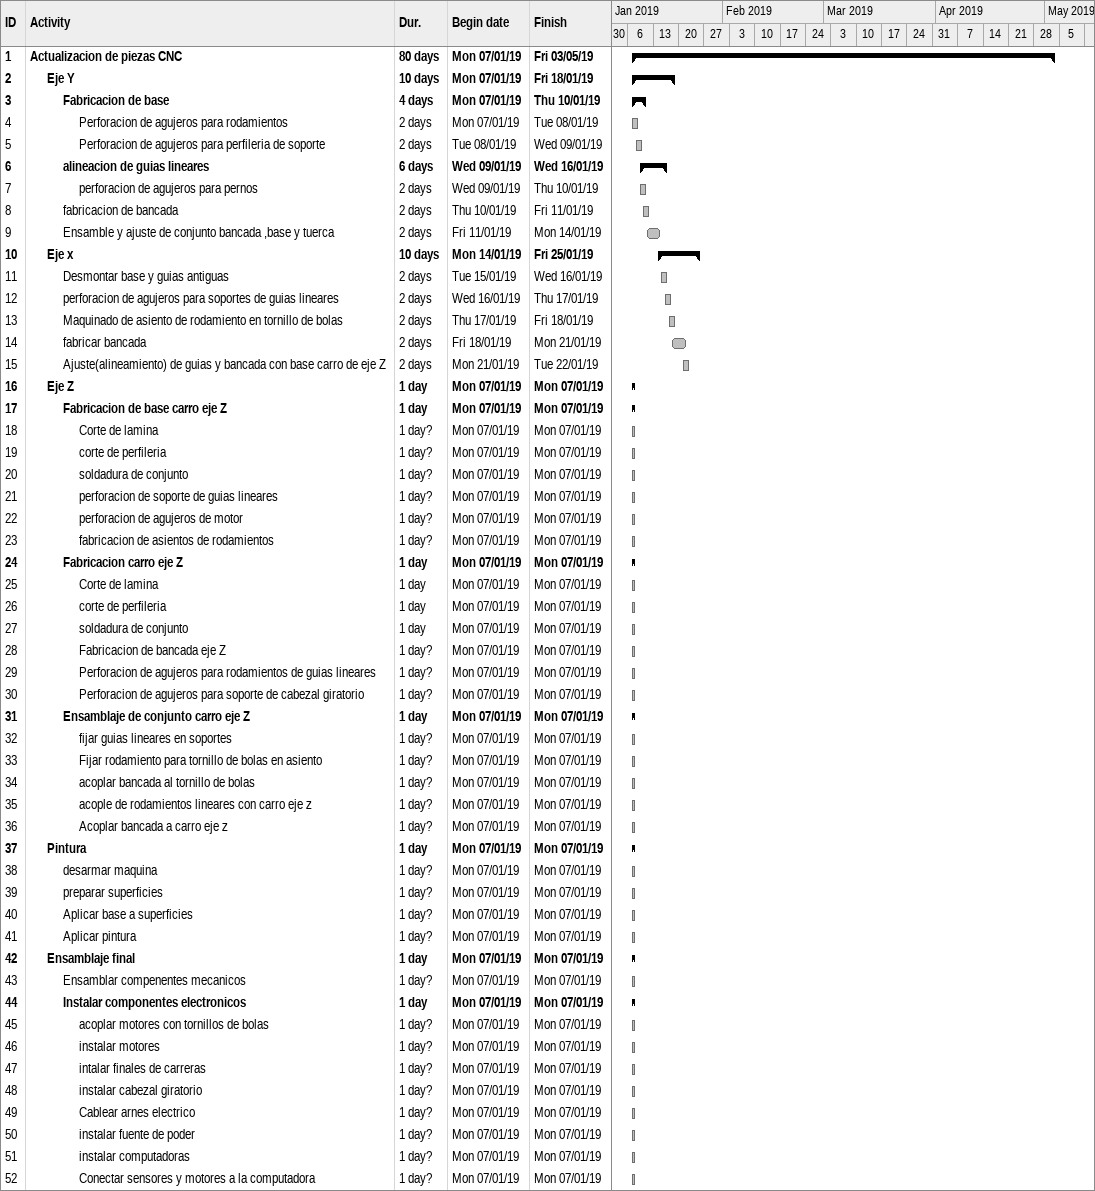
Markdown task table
| ID | Level | Task | Duration | Start | Finish |
|---|---|---|---|---|---|
| 1 | 1 | **Actualizacion de piezas CNC** | 80d | 2019-01-07 | 2019-05-03 |
| 2 | 2 | **Eje Y** | 10d | 2019-01-07 | 2019-01-18 |
| 3 | 3 | **Fabricacion de base** | 4d | 2019-01-07 | 2019-01-10 |
| 4 | 4 | Perforacion de agujeros para rodamientos | 2d | 2019-01-07 | 2019-01-08 |
| 5 | 4 | Perforacion de agujeros para perfileria de soporte | 2d | 2019-01-08 | 2019-01-09 |
| 6 | 3 | **alineacion de guias lineares** | 6d | 2019-01-09 | 2019-01-16 |
| 7 | 4 | perforacion de agujeros para pernos | 2d | 2019-01-09 | 2019-01-10 |
| 8 | 3 | fabricacion de bancada | 2d | 2019-01-10 | 2019-01-11 |
| 9 | 3 | Ensamble y ajuste de conjunto bancada ,base y tuerca | 2d | 2019-01-11 | 2019-01-14 |
| 10 | 2 | **Eje x** | 10d | 2019-01-14 | 2019-01-25 |
| 11 | 3 | Desmontar base y guias antiguas | 2d | 2019-01-15 | 2019-01-16 |
| 12 | 3 | perforacion de agujeros para soportes de guias lineares | 2d | 2019-01-16 | 2019-01-17 |
| 13 | 3 | Maquinado de asiento de rodamiento en tornillo de bolas | 2d | 2019-01-17 | 2019-01-18 |
| 14 | 3 | fabricar bancada | 2d | 2019-01-18 | 2019-01-21 |
| 15 | 3 | Ajuste(alineamiento) de guias y bancada con base carro de eje Z | 2d | 2019-01-21 | 2019-01-22 |
| 16 | 2 | **Eje Z** | 1d | 2019-01-07 | 2019-01-07 |
| 17 | 3 | **Fabricacion de base carro eje Z** | 1d | 2019-01-07 | 2019-01-07 |
| 18 | 4 | Corte de lamina | 1d? | 2019-01-07 | 2019-01-07 |
| 19 | 4 | corte de perfileria | 1d? | 2019-01-07 | 2019-01-07 |
| 20 | 4 | soldadura de conjunto | 1d? | 2019-01-07 | 2019-01-07 |
| 21 | 4 | perforacion de soporte de guias lineares | 1d? | 2019-01-07 | 2019-01-07 |
| 22 | 4 | perforacion de agujeros de motor | 1d? | 2019-01-07 | 2019-01-07 |
| 23 | 4 | fabricacion de asientos de rodamientos | 1d? | 2019-01-07 | 2019-01-07 |
| 24 | 3 | **Fabricacion carro eje Z** | 1d | 2019-01-07 | 2019-01-07 |
| 25 | 4 | Corte de lamina | 1d | 2019-01-07 | 2019-01-07 |
| 26 | 4 | corte de perfileria | 1d | 2019-01-07 | 2019-01-07 |
| 27 | 4 | soldadura de conjunto | 1d | 2019-01-07 | 2019-01-07 |
| 28 | 4 | Fabricacion de bancada eje Z | 1d? | 2019-01-07 | 2019-01-07 |
| 29 | 4 | Perforacion de agujeros para rodamientos de guias lineares | 1d? | 2019-01-07 | 2019-01-07 |
| 30 | 4 | Perforacion de agujeros para soporte de cabezal giratorio | 1d? | 2019-01-07 | 2019-01-07 |
| 31 | 3 | **Ensamblaje de conjunto carro eje Z** | 1d | 2019-01-07 | 2019-01-07 |
| 32 | 4 | fijar guias lineares en soportes | 1d? | 2019-01-07 | 2019-01-07 |
| 33 | 4 | Fijar rodamiento para tornillo de bolas en asiento | 1d? | 2019-01-07 | 2019-01-07 |
| 34 | 4 | acoplar bancada al tornillo de bolas | 1d? | 2019-01-07 | 2019-01-07 |
| 35 | 4 | acople de rodamientos lineares con carro eje z | 1d? | 2019-01-07 | 2019-01-07 |
| 36 | 4 | Acoplar bancada a carro eje z | 1d? | 2019-01-07 | 2019-01-07 |
| 37 | 2 | **Pintura** | 1d | 2019-01-07 | 2019-01-07 |
| 38 | 3 | desarmar maquina | 1d? | 2019-01-07 | 2019-01-07 |
| 39 | 3 | preparar superficies | 1d? | 2019-01-07 | 2019-01-07 |
| 40 | 3 | Aplicar base a superficies | 1d? | 2019-01-07 | 2019-01-07 |
| 41 | 3 | Aplicar pintura | 1d? | 2019-01-07 | 2019-01-07 |
| 42 | 2 | **Ensamblaje final** | 1d | 2019-01-07 | 2019-01-07 |
| 43 | 3 | Ensamblar compenentes mecanicos | 1d? | 2019-01-07 | 2019-01-07 |
| 44 | 3 | **Instalar componentes electronicos** | 1d | 2019-01-07 | 2019-01-07 |
| 45 | 4 | acoplar motores con tornillos de bolas | 1d? | 2019-01-07 | 2019-01-07 |
| 46 | 4 | instalar motores | 1d? | 2019-01-07 | 2019-01-07 |
| 47 | 4 | intalar finales de carreras | 1d? | 2019-01-07 | 2019-01-07 |
| 48 | 4 | instalar cabezal giratorio | 1d? | 2019-01-07 | 2019-01-07 |
| 49 | 4 | Cablear arnes electrico | 1d? | 2019-01-07 | 2019-01-07 |
| 50 | 4 | instalar fuente de poder | 1d? | 2019-01-07 | 2019-01-07 |
| 51 | 4 | instalar computadoras | 1d? | 2019-01-07 | 2019-01-07 |
| 52 | 4 | Conectar sensores y motores a la computadora | 1d? | 2019-01-07 | 2019-01-07 |
